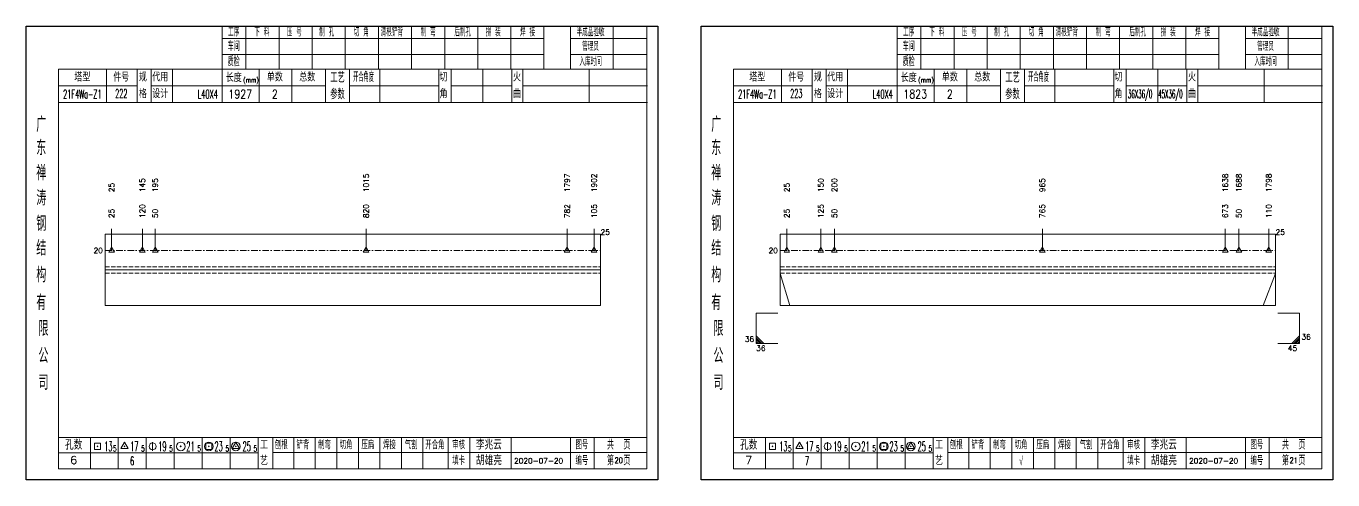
# Model space of a CAD drawing. Extents: x 1310 to 15542, y -76 to 8381.
# Drawn here: x 7447 to 8051, y 5084 to 5294 of the extents above; entities that cross this region are included whole.
import ezdxf
from ezdxf.enums import TextEntityAlignment as Align

# ---------------------------------------------------------------- set-up
doc = ezdxf.new("R2010")
doc.units = 0
doc.header["$MEASUREMENT"] = 0
doc.linetypes.add('一点画线', pattern=[5.2, 3, -1, 0.2, -1])
doc.linetypes.add('虚线', pattern=[2.75, 2, -0.75])
doc.layers.get('0').update_dxf_attribs({"linetype": 'CONTINUOUS', "lineweight": 25})
for name, color, linetype, lineweight in [('1', 7, 'CONTINUOUS', 25), ('4', 7, 'CONTINUOUS', 25), ('5', 7, 'CONTINUOUS', 25)]:
    doc.layers.add(name, color=color, linetype=linetype, lineweight=lineweight)
doc.styles.get("Standard").update_dxf_attribs({"font": 'simplex.shx', "width": 0.7, "height": 3, "bigfont": 'gbhzfs.shx'})

# ---------------------------------------------------------------- blocks, each defined once
blk = doc.blocks.new('孔17.5')
at = {"layer": '5', "color": 7, "linetype": 'Continuous', "lineweight": 13}
for p, q in [((0, 1), (-0.866, -0.5)), ((-0.1, -0.1), (0.1, 0.1)), ((0.1, -0.1), (-0.1, 0.1)), ((0.866, -0.5), (0, 1)), ((-0.866, -0.5), (0.866, -0.5))]:
    blk.add_line(p, q, dxfattribs=at)
blk = doc.blocks.new('CTJGK')
at = {"color": 6, "linetype": 'Continuous'}
for p, q in [((0, 209.97), (292.13, 209.97)), ((0, 0), (0, 209.97)), ((292.13, 209.97), (292.13, 0)), ((292.13, 0), (0, 0))]:
    blk.add_line(p, q, dxfattribs=at)

msp = doc.modelspace()

# ---------------------------------------------------------------- linework, layer by layer
at = {"color": 7, "linetype": 'Continuous', "lineweight": 18}
for p, q in [((7483.392, 5197.354), (7483.392, 5164.354)), ((7483.392, 5197.354), (7712.522, 5197.354)), ((7712.522, 5197.354), (7712.522, 5164.354)), ((7795.522, 5197.354), (7795.522, 5164.354)), ((7795.522, 5197.354), (8024.652, 5197.354)), ((8024.652, 5197.354), (8024.652, 5164.354)), ((7483.392, 5180.854), (7712.522, 5180.854)), ((7795.522, 5180.854), (8024.652, 5180.854))]:
    msp.add_line(p, q, dxfattribs=at)
at = {"color": 7, "linetype": 'Continuous', "lineweight": 13}
for p, q in [((7486.392, 5189.854), (7486.392, 5199.854)), ((7500.633, 5189.854), (7500.633, 5199.854)), ((7506.578, 5189.854), (7506.578, 5199.854)), ((7604.08, 5189.854), (7604.08, 5199.854)), ((7697.064, 5189.854), (7697.064, 5199.854)), ((7709.522, 5189.854), (7709.522, 5199.854)), ((7798.664, 5189.854), (7798.664, 5199.854)), ((7814.375, 5189.854), (7814.375, 5199.854)), ((7820.659, 5189.854), (7820.659, 5199.854)), ((7916.811, 5189.854), (7916.811, 5199.854)), ((8001.399, 5189.854), (8001.399, 5199.854)), ((8007.684, 5189.854), (8007.684, 5199.854)), ((8021.509, 5189.854), (8021.509, 5199.854)), ((7795.522, 5179.204), (7800.046, 5164.354)), ((8024.652, 5179.204), (8018.996, 5164.354)), ((7784.522, 5160.854), (7794.522, 5160.854)), ((7784.522, 5160.854), (7784.522, 5146.854)), ((8035.652, 5160.854), (8025.652, 5160.854)), ((8035.652, 5160.854), (8035.652, 5146.854)), ((7788.022, 5146.854), (7784.522, 5150.354)), ((7787.147, 5146.854), (7784.522, 5149.479)), ((7786.272, 5146.854), (7784.522, 5148.604)), ((8032.152, 5146.854), (8035.652, 5150.354)), ((8033.027, 5146.854), (8035.652, 5149.479)), ((8033.902, 5146.854), (8035.652, 5148.604)), ((7785.397, 5146.854), (7784.522, 5147.729)), ((7784.522, 5146.854), (7794.522, 5146.854)), ((8035.652, 5146.854), (8025.652, 5146.854)), ((8034.777, 5146.854), (8035.652, 5147.729))]:
    msp.add_line(p, q, dxfattribs=at)
at = {"color": 3, "linetype": '一点画线', "lineweight": 13}
for p, q in [((7483.392, 5189.854), (7712.522, 5189.854)), ((7795.522, 5189.854), (8024.652, 5189.854))]:
    msp.add_line(p, q, dxfattribs=at)
at = {"color": 1, "linetype": '虚线', "lineweight": 18}
for p, q in [((7483.392, 5182.354), (7712.522, 5182.354)), ((7483.392, 5179.354), (7712.522, 5179.354)), ((7795.522, 5182.354), (8024.652, 5182.354)), ((7795.522, 5179.354), (8024.652, 5179.354))]:
    msp.add_line(p, q, dxfattribs=at)
at = {"layer": '1', "color": 7, "linetype": 'Continuous', "lineweight": 18}
for p, q in [((7483.392, 5164.354), (7712.522, 5164.354)), ((7795.522, 5164.354), (8024.652, 5164.354))]:
    msp.add_line(p, q, dxfattribs=at)
at = {"layer": '4', "color": 1, "linetype": 'Continuous', "lineweight": 18}
for p, q in [((7446.892, 5293.681), (7446.892, 5083.711)), ((7739.022, 5293.681), (7446.892, 5293.681)), ((7537.522, 5293.681), (7537.522, 5273.841)), ((7548.552, 5293.681), (7548.552, 5273.821)), ((7563.862, 5293.681), (7563.862, 5273.821)), ((7579.182, 5293.681), (7579.182, 5273.821)), ((7594.492, 5293.681), (7594.492, 5273.821)), ((7609.802, 5293.681), (7609.802, 5273.821)), ((7625.112, 5293.681), (7625.112, 5273.821)), ((7640.432, 5293.681), (7640.432, 5273.821)), ((7655.742, 5293.681), (7655.742, 5273.821)), ((7671.052, 5293.681), (7671.052, 5273.821)), ((7686.362, 5293.681), (7686.362, 5273.841)), ((7686.362, 5293.681), (7686.362, 5273.821)), ((7698.642, 5293.681), (7698.642, 5273.821)), ((7718.392, 5293.681), (7718.392, 5273.821)), ((7733.972, 5293.681), (7733.972, 5273.821)), ((7739.022, 5263.881), (7739.022, 5293.681)), ((7759.022, 5293.681), (7759.022, 5083.711)), ((8051.152, 5293.681), (7759.022, 5293.681)), ((7849.652, 5293.681), (7849.652, 5273.841)), ((7860.682, 5293.681), (7860.682, 5273.821)), ((7875.992, 5293.681), (7875.992, 5273.821)), ((7891.312, 5293.681), (7891.312, 5273.821)), ((7906.622, 5293.681), (7906.622, 5273.821)), ((7921.932, 5293.681), (7921.932, 5273.821)), ((7937.242, 5293.681), (7937.242, 5273.821)), ((7952.562, 5293.681), (7952.562, 5273.821)), ((7967.872, 5293.681), (7967.872, 5273.821)), ((7983.182, 5293.681), (7983.182, 5273.821)), ((7998.492, 5293.681), (7998.492, 5273.841)), ((7998.492, 5293.681), (7998.492, 5273.821)), ((8010.772, 5293.681), (8010.772, 5273.821)), ((8030.522, 5293.681), (8030.522, 5273.821)), ((8046.102, 5293.681), (8046.102, 5273.821)), ((8051.152, 5263.881), (8051.152, 5293.681)), ((7686.362, 5287.951), (7537.522, 5287.951)), ((7733.972, 5287.951), (7698.642, 5287.951)), ((7998.492, 5287.951), (7849.652, 5287.951)), ((8046.102, 5287.951), (8010.772, 5287.951)), ((7686.362, 5280.471), (7537.522, 5280.471)), ((7733.972, 5280.471), (7698.642, 5280.471)), ((7998.492, 5280.471), (7849.652, 5280.471)), ((8046.102, 5280.471), (8010.772, 5280.471)), ((7461.902, 5273.821), (7461.902, 5088.761)), ((7733.972, 5273.821), (7461.902, 5273.821)), ((7484.022, 5273.831), (7484.022, 5258.411)), ((7498.172, 5258.411), (7498.172, 5273.821)), ((7504.672, 5258.411), (7504.672, 5273.821)), ((7514.542, 5273.821), (7514.542, 5258.411)), ((7537.522, 5273.841), (7537.522, 5258.411)), ((7554.642, 5273.821), (7554.642, 5258.411)), ((7569.692, 5273.821), (7569.692, 5258.411)), ((7585.392, 5273.821), (7585.392, 5258.411)), ((7596.452, 5273.821), (7596.452, 5258.411)), ((7610.402, 5273.821), (7610.402, 5258.411)), ((7637.702, 5273.821), (7637.702, 5258.411)), ((7643.462, 5273.821), (7643.462, 5258.411)), ((7658.082, 5273.821), (7658.082, 5258.411)), ((7671.542, 5273.821), (7671.542, 5258.411)), ((7676.532, 5273.821), (7676.532, 5258.411)), ((7707.272, 5273.821), (7707.272, 5258.411)), ((7733.972, 5088.761), (7733.972, 5273.821)), ((7774.032, 5273.821), (7774.032, 5088.761)), ((8046.102, 5273.821), (7774.032, 5273.821)), ((7796.152, 5273.831), (7796.152, 5258.411)), ((7810.302, 5258.411), (7810.302, 5273.821)), ((7816.802, 5258.411), (7816.802, 5273.821)), ((7826.672, 5273.821), (7826.672, 5258.411)), ((7849.652, 5273.841), (7849.652, 5258.411)), ((7866.772, 5273.821), (7866.772, 5258.411)), ((7881.822, 5273.821), (7881.822, 5258.411)), ((7897.522, 5273.821), (7897.522, 5258.411)), ((7908.582, 5273.821), (7908.582, 5258.411)), ((7922.532, 5273.821), (7922.532, 5258.411)), ((7949.832, 5273.821), (7949.832, 5258.411)), ((7955.592, 5273.821), (7955.592, 5258.411)), ((7970.212, 5273.821), (7970.212, 5258.411)), ((7983.672, 5273.821), (7983.672, 5258.411)), ((7988.662, 5273.821), (7988.662, 5258.411)), ((8019.402, 5273.821), (8019.402, 5258.411)), ((8046.102, 5088.761), (8046.102, 5273.821)), ((7498.172, 5266.061), (7461.902, 5266.061)), ((7585.392, 5266.111), (7504.672, 5266.111)), ((7596.452, 5266.111), (7637.702, 5266.111)), ((7643.462, 5266.111), (7671.542, 5266.111)), ((7676.532, 5266.111), (7734.152, 5266.111)), ((7739.022, 5083.711), (7739.022, 5263.881)), ((7810.302, 5266.061), (7774.032, 5266.061)), ((7897.522, 5266.111), (7816.802, 5266.111)), ((7908.582, 5266.111), (7949.832, 5266.111)), ((7955.592, 5266.111), (7983.672, 5266.111)), ((7988.662, 5266.111), (8046.282, 5266.111)), ((8051.152, 5083.711), (8051.152, 5263.881)), ((7734.152, 5258.411), (7461.902, 5258.411)), ((8046.282, 5258.411), (7774.032, 5258.411)), ((7461.902, 5103.291), (7733.972, 5103.291)), ((7476.592, 5103.291), (7476.592, 5088.761)), ((7489.522, 5088.761), (7489.522, 5103.291)), ((7502.452, 5103.291), (7502.452, 5088.761)), ((7515.372, 5088.761), (7515.372, 5103.291)), ((7528.302, 5103.291), (7528.302, 5088.761)), ((7541.232, 5088.761), (7541.232, 5103.291)), ((7554.152, 5088.761), (7554.152, 5103.291)), ((7561.022, 5088.761), (7561.022, 5103.291)), ((7570.682, 5088.761), (7570.682, 5103.291)), ((7580.622, 5088.761), (7580.622, 5103.291)), ((7590.562, 5088.761), (7590.562, 5103.291)), ((7600.512, 5088.761), (7600.512, 5103.291)), ((7610.452, 5088.761), (7610.452, 5103.291)), ((7620.392, 5088.761), (7620.392, 5103.291)), ((7630.342, 5088.761), (7630.342, 5103.291)), ((7641.982, 5088.761), (7641.982, 5103.291)), ((7652.132, 5088.761), (7652.132, 5103.291)), ((7671.192, 5088.761), (7671.192, 5103.291)), ((7698.572, 5088.761), (7698.572, 5103.291)), ((7709.532, 5088.761), (7709.532, 5103.291)), ((7774.032, 5103.291), (8046.102, 5103.291)), ((7788.722, 5103.291), (7788.722, 5088.761)), ((7801.652, 5088.761), (7801.652, 5103.291)), ((7814.582, 5103.291), (7814.582, 5088.761)), ((7827.502, 5088.761), (7827.502, 5103.291)), ((7840.432, 5103.291), (7840.432, 5088.761)), ((7853.362, 5088.761), (7853.362, 5103.291)), ((7866.282, 5088.761), (7866.282, 5103.291)), ((7873.152, 5088.761), (7873.152, 5103.291)), ((7882.812, 5088.761), (7882.812, 5103.291)), ((7892.752, 5088.761), (7892.752, 5103.291)), ((7902.692, 5088.761), (7902.692, 5103.291)), ((7912.642, 5088.761), (7912.642, 5103.291)), ((7922.582, 5088.761), (7922.582, 5103.291)), ((7932.522, 5088.761), (7932.522, 5103.291)), ((7942.472, 5088.761), (7942.472, 5103.291)), ((7954.112, 5088.761), (7954.112, 5103.291)), ((7964.262, 5088.761), (7964.262, 5103.291)), ((7983.322, 5088.761), (7983.322, 5103.291)), ((8010.702, 5088.761), (8010.702, 5103.291)), ((8021.662, 5088.761), (8021.662, 5103.291)), ((7554.152, 5096.161), (7461.902, 5096.161)), ((7560.982, 5096.321), (7733.972, 5096.321)), ((7866.282, 5096.161), (7774.032, 5096.161)), ((7873.112, 5096.321), (8046.102, 5096.321)), ((7461.902, 5088.761), (7733.972, 5088.761)), ((7774.032, 5088.761), (8046.102, 5088.761)), ((7446.892, 5083.711), (7739.022, 5083.711)), ((7759.022, 5083.711), (8051.152, 5083.711))]:
    msp.add_line(p, q, dxfattribs=at)
at = {"layer": '4', "color": 7, "linetype": 'Continuous', "lineweight": 13}
for p, q in [((7478.478, 5097.797), (7478.478, 5100.625)), ((7478.478, 5100.625), (7481.306, 5100.625)), ((7481.306, 5100.625), (7481.306, 5097.797)), ((7492.392, 5101.211), (7490.66, 5098.211)), ((7494.124, 5098.211), (7492.392, 5101.211)), ((7505.392, 5101.211), (7505.392, 5097.211)), ((7529.978, 5097.797), (7529.978, 5100.625)), ((7529.978, 5100.625), (7532.806, 5100.625)), ((7532.806, 5100.625), (7532.806, 5097.797)), ((7543.892, 5101.211), (7542.16, 5098.211)), ((7545.624, 5098.211), (7543.892, 5101.211)), ((7790.608, 5097.797), (7790.608, 5100.625)), ((7790.608, 5100.625), (7793.436, 5100.625)), ((7793.436, 5100.625), (7793.436, 5097.797)), ((7804.522, 5101.211), (7802.79, 5098.211)), ((7806.254, 5098.211), (7804.522, 5101.211)), ((7817.522, 5101.211), (7817.522, 5097.211)), ((7842.108, 5097.797), (7842.108, 5100.625)), ((7842.108, 5100.625), (7844.936, 5100.625)), ((7844.936, 5100.625), (7844.936, 5097.797)), ((7856.022, 5101.211), (7854.29, 5098.211)), ((7857.754, 5098.211), (7856.022, 5101.211)), ((7481.306, 5097.797), (7478.478, 5097.797)), ((7479.692, 5099.011), (7480.092, 5099.411)), ((7480.092, 5099.011), (7479.692, 5099.411)), ((7490.66, 5098.211), (7494.124, 5098.211)), ((7492.192, 5099.011), (7492.592, 5099.411)), ((7492.592, 5099.011), (7492.192, 5099.411)), ((7518.192, 5099.011), (7518.592, 5099.411)), ((7518.592, 5099.011), (7518.192, 5099.411)), ((7532.806, 5097.797), (7529.978, 5097.797)), ((7531.192, 5099.011), (7531.592, 5099.411)), ((7531.592, 5099.011), (7531.192, 5099.411)), ((7542.16, 5098.211), (7545.624, 5098.211)), ((7543.692, 5099.011), (7544.092, 5099.411)), ((7544.092, 5099.011), (7543.692, 5099.411)), ((7793.436, 5097.797), (7790.608, 5097.797)), ((7791.822, 5099.011), (7792.222, 5099.411)), ((7792.222, 5099.011), (7791.822, 5099.411)), ((7802.79, 5098.211), (7806.254, 5098.211)), ((7804.322, 5099.011), (7804.722, 5099.411)), ((7804.722, 5099.011), (7804.322, 5099.411)), ((7830.322, 5099.011), (7830.722, 5099.411)), ((7830.722, 5099.011), (7830.322, 5099.411)), ((7844.936, 5097.797), (7842.108, 5097.797)), ((7843.322, 5099.011), (7843.722, 5099.411)), ((7843.722, 5099.011), (7843.322, 5099.411)), ((7854.29, 5098.211), (7857.754, 5098.211)), ((7855.822, 5099.011), (7856.222, 5099.411)), ((7856.222, 5099.011), (7855.822, 5099.411))]:
    msp.add_line(p, q, dxfattribs=at)
for centre, radius in [((7505.392, 5099.211), 1.6), ((7518.392, 5099.211), 2), ((7531.392, 5099.211), 2), ((7543.892, 5099.211), 2), ((7817.522, 5099.211), 1.6), ((7830.522, 5099.211), 2), ((7843.522, 5099.211), 2), ((7856.022, 5099.211), 2)]:
    msp.add_circle(centre, radius, dxfattribs=at)

# ---------------------------------------------------------------- block references
at = {"color": 0, "linetype": 'Continuous'}
for p in [(7446.892, 5083.711), (7759.022, 5083.711)]:
    msp.add_blockref('CTJGK', p, dxfattribs=at)
at = {"color": 8, "linetype": 'Continuous', "lineweight": 9, "xscale": 1.5, "yscale": 1.5, "zscale": 1.5}
for p in [(7486.392, 5189.854), (7500.633, 5189.854), (7506.578, 5189.854), (7604.08, 5189.854), (7697.064, 5189.854), (7709.522, 5189.854), (7798.664, 5189.854), (7814.375, 5189.854), (7820.659, 5189.854), (7916.811, 5189.854), (8001.399, 5189.854), (8007.684, 5189.854), (8021.509, 5189.854)]:
    msp.add_blockref('孔17.5', p, dxfattribs=at)

# ---------------------------------------------------------------- texts
at = {"color": 7, "linetype": 'Continuous', "lineweight": 13}
for s, p in [('25', (7486.392, 5216.854)), ('145', (7500.633, 5216.854)), ('195', (7506.578, 5216.854)), ('1015', (7604.08, 5216.854)), ('1797', (7697.064, 5216.854)), ('1902', (7709.522, 5216.854)), ('25', (7798.664, 5216.854)), ('150', (7814.375, 5216.854)), ('200', (7820.659, 5216.854)), ('965', (7916.811, 5216.854)), ('1638', (8001.399, 5216.854)), ('1688', (8007.684, 5216.854)), ('1798', (8021.509, 5216.854))]:
    msp.add_text(s, height=2.5, rotation=90, dxfattribs=at).set_placement(p, align=Align.MIDDLE_LEFT)
at = {"color": 8, "linetype": 'Continuous', "lineweight": 9}
for s, p in [('25', (7486.392, 5204.854)), ('120', (7500.633, 5204.854)), ('50', (7506.578, 5204.854)), ('820', (7604.08, 5204.854)), ('782', (7697.064, 5204.854)), ('105', (7709.522, 5204.854)), ('25', (7798.664, 5204.854)), ('125', (7814.375, 5204.854)), ('50', (7820.659, 5204.854)), ('765', (7916.811, 5204.854)), ('673', (8001.399, 5204.854)), ('50', (8007.684, 5204.854)), ('110', (8021.509, 5204.854))]:
    msp.add_text(s, height=2.5, rotation=90, dxfattribs=at).set_placement(p, align=Align.MIDDLE_LEFT)
at = {"color": 7, "linetype": 'Continuous', "lineweight": 13}
for p in [(7712.522, 5198.354), (8024.652, 5198.354)]:
    msp.add_text('25', height=2.5, dxfattribs=at).set_placement(p, align=Align.MIDDLE_LEFT)
for p in [(7482.392, 5189.854), (7794.522, 5189.854)]:
    msp.add_text('20', height=2.5, dxfattribs=at).set_placement(p, align=Align.MIDDLE_RIGHT)
msp.add_text('36', height=2.5, dxfattribs=at).set_placement((7783.522, 5146.854), align=Align.BOTTOM_RIGHT)
msp.add_text('36', height=2.5, dxfattribs=at).set_placement((8036.652, 5147.854), align=Align.BOTTOM_LEFT)
msp.add_text('36', height=2.5, dxfattribs=at).set_placement((7784.522, 5145.854), align=Align.TOP_LEFT)
msp.add_text('45', height=2.5, dxfattribs=at).set_placement((8034.652, 5145.854), align=Align.TOP_RIGHT)
at = {"layer": '4', "color": 1, "linetype": 'Continuous', "lineweight": 25}
for s, height, width, p in [('工序', 3.7, 0.7, (7542.892, 5290.811)), ('下 料', 3.7, 0.7, (7555.892, 5290.811)), ('压 号', 3.7, 0.7, (7570.892, 5290.811)), ('制 孔', 3.7, 0.7, (7585.892, 5290.811)), ('切 角', 3.7, 0.7, (7601.892, 5290.811)), ('清根铲背 ', 3.7, 0.7, (7616.892, 5290.811)), (' 制 弯', 3.7, 0.7, (7631.892, 5290.811)), (' 后制孔', 3.7, 0.7, (7647.892, 5290.811)), ('拼 装', 3.7, 0.7, (7662.892, 5290.811)), (' 焊 接', 3.7, 0.7, (7677.892, 5290.811)), ('半成品验收', 3.7, 0.7, (7707.892, 5290.811)), ('工序', 3.7, 0.7, (7855.022, 5290.811)), ('下 料', 3.7, 0.7, (7868.022, 5290.811)), ('压 号', 3.7, 0.7, (7883.022, 5290.811)), ('制 孔', 3.7, 0.7, (7898.022, 5290.811)), ('切 角', 3.7, 0.7, (7914.022, 5290.811)), ('清根铲背 ', 3.7, 0.7, (7929.022, 5290.811)), (' 制 弯', 3.7, 0.7, (7944.022, 5290.811)), (' 后制孔', 3.7, 0.7, (7960.022, 5290.811)), ('拼 装', 3.7, 0.7, (7975.022, 5290.811)), (' 焊 接', 3.7, 0.7, (7990.022, 5290.811)), ('半成品验收', 3.7, 0.7, (8020.022, 5290.811)), ('车间', 4, 0.7, (7542.892, 5284.211)), ('管理员', 3.7, 0.7, (7707.892, 5284.211)), ('车间', 4, 0.7, (7855.022, 5284.211)), ('管理员', 3.7, 0.7, (8020.022, 5284.211)), ('质检', 4, 0.7, (7542.892, 5277.151)), ('入库时间', 3.7, 0.7, (7707.892, 5277.151)), ('质检', 4, 0.7, (7855.022, 5277.151)), ('入库时间', 3.7, 0.7, (8020.022, 5277.151)), ('(mm)', 2.24, 0.7, (7550.892, 5268.711)), ('工艺', 4.8, 0.7, (7590.892, 5269.971)), ('开合角度', 4, 0.6, (7602.892, 5269.971)), ('(mm)', 2.24, 0.7, (7863.022, 5268.711)), ('工艺', 4.8, 0.7, (7903.022, 5269.971)), ('开合角度', 4, 0.6, (7915.022, 5269.971)), ('21F4Wa-Z1', 4, 0.5, (7472.892, 5262.231)), ('222', 4, 0.5, (7490.892, 5262.481)), ('L40X4', 4, 0.5, (7530.892, 5262.211)), ('1927', 4, 0.8, (7545.892, 5262.261)), ('2', 4, 0.8, (7561.892, 5262.261)), ('参数', 4.8, 0.7, (7590.892, 5262.261)), ('21F4Wa-Z1', 4, 0.5, (7785.022, 5262.231)), ('223', 4, 0.5, (7803.022, 5262.481)), ('L40X4', 4, 0.5, (7843.022, 5262.211)), ('1823', 4, 0.8, (7858.022, 5262.261)), ('2', 4, 0.8, (7874.022, 5262.261)), ('参数', 4.8, 0.7, (7903.022, 5262.261)), ('36X36/0', 3.8, 0.4, (7962.022, 5262.261)), ('45X36/0', 3.8, 0.4, (7976.022, 5262.261)), ('广', 6.96, 0.7, (7453.892, 5248.181)), ('广', 6.96, 0.7, (7766.022, 5248.181)), ('东', 6.96, 0.7, (7453.892, 5237.391)), ('东', 6.96, 0.7, (7766.022, 5237.391)), ('禅', 6.96, 0.7, (7453.892, 5225.801)), ('禅', 6.96, 0.7, (7766.022, 5225.801)), ('涛', 6.96, 0.7, (7453.892, 5214.201)), ('涛', 6.96, 0.7, (7766.022, 5214.201)), ('钢', 6.96, 0.7, (7453.892, 5202.311)), ('钢', 6.96, 0.7, (7766.022, 5202.311)), ('结', 6.96, 0.7, (7453.892, 5191.001)), ('结', 6.96, 0.7, (7766.022, 5191.001)), ('构', 6.96, 0.7, (7453.892, 5178.621)), ('构', 6.96, 0.7, (7766.022, 5178.621)), ('有', 6.96, 0.7, (7453.892, 5165.811)), ('有', 6.96, 0.7, (7766.022, 5165.811)), ('限', 6.96, 0.7, (7454.892, 5153.811)), ('限', 6.96, 0.7, (7767.022, 5153.811)), ('公', 6.96, 0.7, (7454.892, 5141.271)), ('公', 6.96, 0.7, (7767.022, 5141.271)), ('司', 6.96, 0.7, (7454.892, 5128.791)), ('司', 6.96, 0.7, (7767.022, 5128.791)), ('13', 4.47, 0.5, (7484.892, 5099.211)), ('17', 4.47, 0.5, (7496.892, 5099.211)), ('19', 4.47, 0.5, (7509.892, 5099.211)), ('21', 4.47, 0.5, (7522.892, 5099.211)), ('23', 4.47, 0.5, (7535.892, 5099.211)), ('25', 4.47, 0.5, (7548.892, 5099.211)), ('刨根', 3.7, 0.8, (7564.892, 5099.811)), ('铲背', 3.7, 0.8, (7574.892, 5099.811)), ('制弯', 3.7, 0.8, (7584.892, 5099.811)), ('切角', 3.7, 0.8, (7594.892, 5099.811)), ('压扁', 3.7, 0.8, (7604.892, 5099.811)), ('焊接', 3.7, 0.8, (7614.892, 5099.811)), ('气割', 3.7, 0.8, (7624.892, 5099.811)), ('开合角', 3.7, 0.8, (7635.892, 5099.811)), ('审核', 3.7, 0.8, (7646.892, 5099.811)), ('图号', 3.7, 0.8, (7703.892, 5099.811)), ('共  页', 4, 0.8, (7720.892, 5099.811)), ('13', 4.47, 0.5, (7797.022, 5099.211)), ('17', 4.47, 0.5, (7809.022, 5099.211)), ('19', 4.47, 0.5, (7822.022, 5099.211)), ('21', 4.47, 0.5, (7835.022, 5099.211)), ('23', 4.47, 0.5, (7848.022, 5099.211)), ('25', 4.47, 0.5, (7861.022, 5099.211)), ('刨根', 3.7, 0.8, (7877.022, 5099.811)), ('铲背', 3.7, 0.8, (7887.022, 5099.811)), ('制弯', 3.7, 0.8, (7897.022, 5099.811)), ('切角', 3.7, 0.8, (7907.022, 5099.811)), ('压扁', 3.7, 0.8, (7917.022, 5099.811)), ('焊接', 3.7, 0.8, (7927.022, 5099.811)), ('气割', 3.7, 0.8, (7937.022, 5099.811)), ('开合角', 3.7, 0.8, (7948.022, 5099.811)), ('审核', 3.7, 0.8, (7959.022, 5099.811)), ('图号', 3.7, 0.8, (8016.022, 5099.811)), ('共  页', 4, 0.8, (8033.022, 5099.811)), ('5', 2.68, 0.6, (7487.892, 5098.211)), ('6', 4, 0.5, (7495.892, 5092.461)), ('5', 2.68, 0.6, (7500.892, 5098.211)), ('5', 2.68, 0.6, (7513.892, 5098.211)), ('5', 2.68, 0.6, (7526.892, 5098.211)), ('5', 2.68, 0.6, (7539.892, 5098.211)), ('5', 2.68, 0.6, (7552.892, 5098.211)), ('填卡', 3.7, 0.8, (7646.892, 5092.541)), ('编号', 3.7, 0.8, (7703.892, 5092.541)), ('第  页', 4, 0.8, (7720.892, 5092.541)), ('5', 2.68, 0.6, (7800.022, 5098.211)), ('7', 4, 0.5, (7808.022, 5092.461)), ('5', 2.68, 0.6, (7813.022, 5098.211)), ('5', 2.68, 0.6, (7826.022, 5098.211)), ('5', 2.68, 0.6, (7839.022, 5098.211)), ('5', 2.68, 0.6, (7852.022, 5098.211)), ('5', 2.68, 0.6, (7865.022, 5098.211)), ('√', 4, 0.6, (7907.022, 5092.541)), ('填卡', 3.7, 0.8, (7959.022, 5092.541)), ('编号', 3.7, 0.8, (8016.022, 5092.541)), ('第  页', 4, 0.8, (8033.022, 5092.541))]:
    msp.add_text(s, height=height, dxfattribs=dict(at, width=width)).set_placement(p, align=Align.MIDDLE_CENTER)
for s, height, p in [('塔型', 3.7, (7472.892, 5269.941)), ('件号', 3.7, (7490.892, 5269.941)), ('规', 3.7, (7500.892, 5269.971)), ('代用', 3.7, (7508.892, 5269.971)), ('长度', 3.7, (7542.892, 5269.711)), ('单数', 3.7, (7561.892, 5269.971)), ('总数', 3.7, (7576.892, 5269.971)), ('切', 3.7, (7639.892, 5269.971)), ('火', 3.7, (7673.892, 5269.971)), ('塔型', 3.7, (7785.022, 5269.941)), ('件号', 3.7, (7803.022, 5269.941)), ('规', 3.7, (7813.022, 5269.971)), ('代用', 3.7, (7821.022, 5269.971)), ('长度', 3.7, (7855.022, 5269.711)), ('单数', 3.7, (7874.022, 5269.971)), ('总数', 3.7, (7889.022, 5269.971)), ('切', 3.7, (7952.022, 5269.971)), ('火', 3.7, (7986.022, 5269.971)), ('格', 3.7, (7500.892, 5262.261)), ('设计', 3.7, (7508.892, 5262.261)), ('角', 3.7, (7639.892, 5262.261)), ('曲', 3.7, (7673.892, 5262.261)), ('格', 3.7, (7813.022, 5262.261)), ('设计', 3.7, (7821.022, 5262.261)), ('角', 3.7, (7952.022, 5262.261)), ('曲', 3.7, (7986.022, 5262.261)), ('孔数', 4, (7468.892, 5099.731)), ('工', 3.7, (7556.892, 5099.811)), ('李兆云', 4, (7660.892, 5099.811)), ('孔数', 4, (7781.022, 5099.731)), ('工', 3.7, (7869.022, 5099.811)), ('李兆云', 4, (7973.022, 5099.811)), ('6', 3.7, (7468.892, 5092.901)), ('艺', 3.7, (7556.892, 5092.461)), ('胡雄亮', 4, (7660.892, 5092.541)), ('7', 3.7, (7781.022, 5092.901)), ('艺', 3.7, (7869.022, 5092.461)), ('胡雄亮', 4, (7973.022, 5092.541)), ('2020-07-20', 2.5, (7683.892, 5092.541)), ('2020-07-20', 2.5, (7996.022, 5092.541))]:
    msp.add_text(s, height=height, dxfattribs=at).set_placement(p, align=Align.MIDDLE_CENTER)
at = {"layer": '4', "color": 6, "linetype": 'Continuous', "lineweight": 25, "width": 0.8}
for s, p in [('20', (7720.917, 5092.769)), ('21', (8033.047, 5092.769))]:
    msp.add_text(s, height=2.5, dxfattribs=at).set_placement(p, align=Align.MIDDLE_CENTER)

doc.saveas('drawing.dxf')
